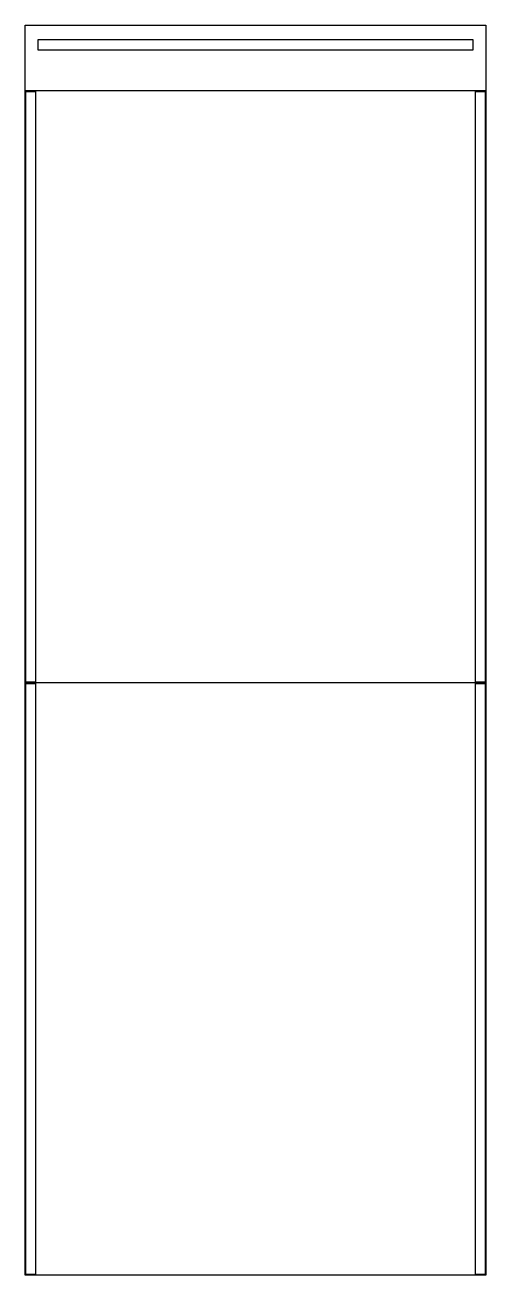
# Model space of a CAD drawing. Header units: millimetres. Extents: x 0 to 350, y 0 to 950.
import ezdxf

# ---------------------------------------------------------------- set-up
doc = ezdxf.new("R2010")
doc.units = ezdxf.units.MM
for name, color, linetype in [('CREASE', 5, 'CONTINUOUS'), ('CUT', 1, 'CONTINUOUS'), ('GLUE', 2, 'CONTINUOUS')]:
    doc.layers.add(name, color=color, linetype=linetype)

msp = doc.modelspace()

# ---------------------------------------------------------------- linework, layer by layer
at = {"layer": 'CREASE'}
for p, q in [((350, 900), (0, 900)), ((350, 450), (0, 450))]:
    msp.add_line(p, q, dxfattribs=at)
at = {"layer": 'CUT'}
for p, q in [((0, 950), (350, 950)), ((0, 900), (0, 950)), ((350, 950), (350, 900)), ((0, 450), (0, 900)), ((350, 900), (350, 450)), ((0, 0), (0, 450)), ((350, 450), (350, 0)), ((350, 0), (0, 0))]:
    msp.add_line(p, q, dxfattribs=at)
at = {"layer": 'GLUE'}
for p, q in [((10, 939), (340, 939)), ((10, 931), (10, 939)), ((340, 931), (10, 931)), ((340, 939), (340, 931)), ((0.5, 899.5), (8, 899.5)), ((0.5, 450.5), (0.5, 899.5)), ((8, 899.5), (8, 450.5)), ((342, 899.5), (349.5, 899.5)), ((342, 450.5), (342, 899.5)), ((349.5, 899.5), (349.5, 450.5)), ((8, 450.5), (0.5, 450.5)), ((0.5, 449.5), (8, 449.5)), ((0.5, 0.5), (0.5, 449.5)), ((8, 449.5), (8, 0.5)), ((349.5, 450.5), (342, 450.5)), ((342, 449.5), (349.5, 449.5)), ((342, 0.5), (342, 449.5)), ((349.5, 449.5), (349.5, 0.5)), ((8, 0.5), (0.5, 0.5)), ((349.5, 0.5), (342, 0.5))]:
    msp.add_line(p, q, dxfattribs=at)

doc.saveas('drawing.dxf')
